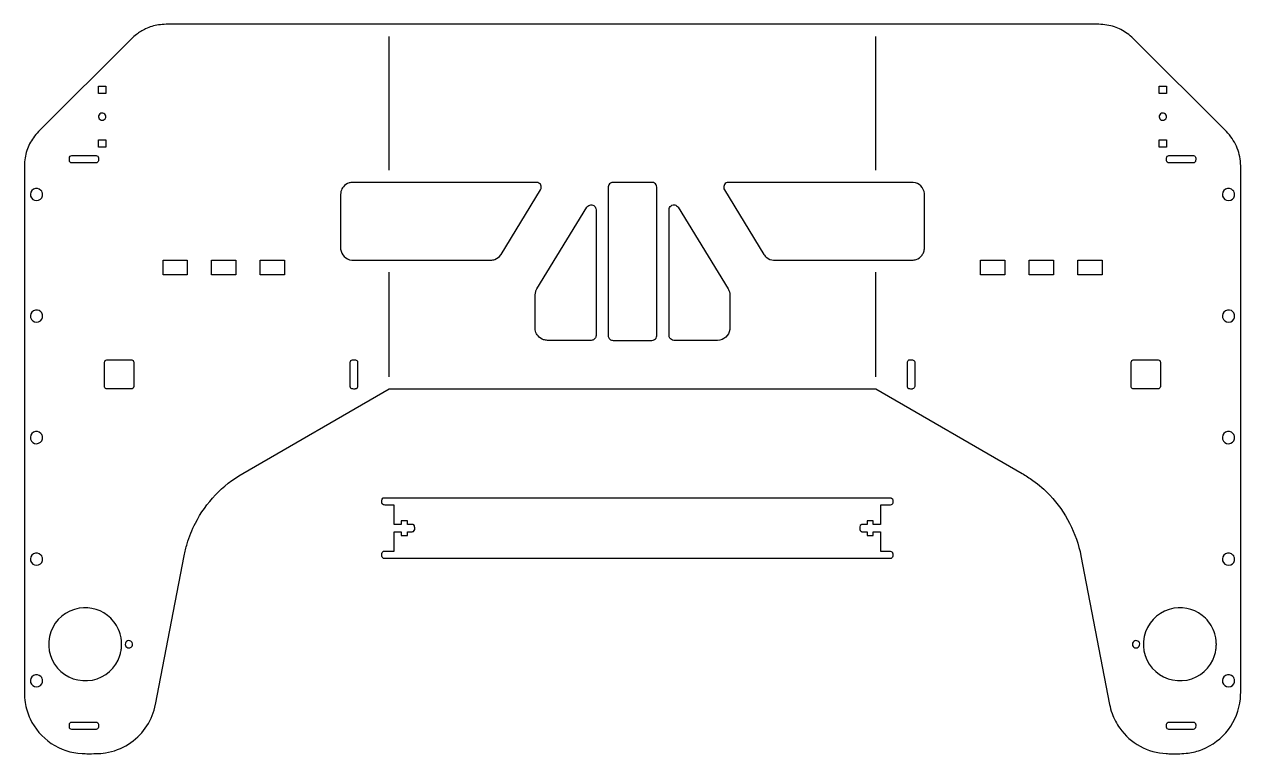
# Model space of a CAD drawing. Extents: x 15 to 515, y 299 to 599.
import ezdxf

# ---------------------------------------------------------------- set-up
doc = ezdxf.new("R2010")
doc.units = 0
doc.layers.add('LAYER_1', color=18, linetype='CONTINUOUS')

msp = doc.modelspace()

# ---------------------------------------------------------------- linework, layer by layer
at = {"layer": 'LAYER_1'}
for points in [[(515.33, 541.52, 0.091596), (513.62, 548.56, 0.091024), (509.5, 554.57), (471.21, 592.86, 0.037491), (468.68, 594.98, 0.074968), (463.44, 597.67, 0.040617), (460.4, 598.43, 0.03818), (457.07, 598.71), (73.64, 598.71, 0.035235), (70.52, 598.46, 0.070805), (65.19, 596.84, 0.056926), (61.4, 594.52, 0.027574), (59.5, 592.86), (21.21, 554.57, 0.037487), (19.09, 552.04, 0.074971), (16.4, 546.8, 0.040622), (15.64, 543.76, 0.038176), (15.36, 540.43), (15.36, 323.71, 0.03606), (15.68, 319.8, 0.071441), (17.73, 313.08, 0.135983), (26.42, 302.96, 0.135909), (39.09, 298.75, 0.007992), (39.74, 298.72, 0.004025), (41.04, 298.71, 0.002711), (44.91, 298.72, 0.037708), (48.72, 299.04, 0.103271), (58.21, 302.66, 0.192576), (69, 317.79, 0.006128), (69.13, 318.36, 0.005564), (69.26, 318.99), (81.04, 380.1, -0.023257), (82.27, 385.05, -0.046229), (85.68, 393.52, -0.071671), (93.91, 405.11, -0.071293), (105.13, 413.94), (165.36, 448.71), (365.36, 448.71), (425.58, 413.94, -0.023623), (429.92, 411.11, -0.046962), (436.9, 405.01, -0.071107), (445.05, 393.5, -0.07073), (449.68, 380.1), (461.45, 318.99, 0.035182), (462.48, 315.28, 0.070088), (465.65, 309.19, 0.113217), (474.02, 301.77, 0.11326), (484.79, 298.74, 0.009574), (485.85, 298.71, 0.005283), (490.36, 298.71, 0.029753), (493.73, 298.95, 0.061081), (499.49, 300.44, 0.13812), (510.29, 308.62, 0.138151), (515.23, 321.23, 0.011948), (515.32, 322.38, 0.010345), (515.36, 323.71), (515.36, 540.43, 0.006249), (515.35, 541, 0.006834)], [(48.84, 560.95, 0.685947), (46.1, 561.53, 0.685667), (47.74, 559.27, 0.186474), (48.62, 559.9, 0.186277)], [(484.84, 560.95, 0.685947), (482.1, 561.53, 0.685667), (483.74, 559.27, 0.186474), (484.62, 559.9, 0.186277)], [(45.84, 542.56, -0.176581), (45.5, 541.96, -0.17713), (44.86, 541.71), (34.86, 541.71, -0.16952), (34.2, 541.98, -0.176751), (33.87, 542.57, -0.018384), (33.86, 542.62, -0.01124), (33.86, 542.71), (33.86, 543.78, -0.19634), (34.16, 544.42, -0.180465), (34.86, 544.71), (44.86, 544.71, -0.16952), (45.51, 544.45, -0.176751), (45.84, 543.86, -0.033544), (45.85, 543.76, -0.00585), (45.86, 543.2, -0.006269), (45.85, 542.66, -0.033953)], [(496, 544.7, -0.176751), (496.6, 544.37, -0.169828), (496.86, 543.71, -0.010784), (496.86, 543.28, -0.007603), (496.85, 542.67, -0.195314), (496.56, 542.01, -0.183746), (495.86, 541.71), (485.86, 541.71, -0.16952), (485.2, 541.98, -0.176751), (484.87, 542.57, -0.018384), (484.86, 542.62, -0.01124), (484.86, 542.71), (484.86, 543.78, -0.19634), (485.16, 544.42, -0.180465), (485.86, 544.71), (495.86, 544.71, -0.010484), (495.95, 544.71, -0.018384)], [(145.38, 506.29, 0.175259), (146.83, 503.18, 0.176107), (149.92, 501.74, 0.010371), (150.08, 501.72, 0.00594), (150.36, 501.71), (207.06, 501.71, 0.078822), (208.76, 502.03, 0.159509), (211.18, 503.88, 0.005573), (211.24, 503.97, 0.003529), (211.33, 504.1), (227.59, 530.67, 0.115634), (227.87, 531.63, 0.232591), (227.18, 533.23, 0.089274), (226.58, 533.59, 0.087584), (225.88, 533.71), (150.36, 533.71, 0.070702), (148.82, 533.46, 0.142605), (146.52, 531.92, 0.113966), (145.52, 529.96, 0.055075), (145.36, 528.71), (145.36, 506.71, 0.006028), (145.37, 506.44, 0.010576)], [(255.39, 470.37, 0.176751), (256.06, 469.19, 0.174148), (257.36, 468.71), (273.36, 468.71, 0.123462), (274.39, 469.01, 0.252493), (275.35, 470.6, 0.005375), (275.35, 470.65, 0.003883), (275.36, 470.71), (275.36, 531.71, 0.123458), (275.06, 532.74, 0.252493), (273.47, 533.71, 0.005379), (273.42, 533.71, 0.003883), (273.36, 533.71), (257.36, 533.71, 0.123458), (256.33, 533.42, 0.252493), (255.36, 531.83, 0.005379), (255.36, 531.78, 0.003883), (255.36, 531.71), (255.36, 470.71, 0.018968), (255.36, 470.53, 0.021637)], [(385.34, 529.14, 0.175282), (383.88, 532.25, 0.17609), (380.79, 533.69, 0.010371), (380.63, 533.7, 0.00594), (380.36, 533.71), (304.83, 533.71, 0.115645), (303.87, 533.45, 0.232544), (302.86, 532.03, 0.089256), (302.87, 531.34, 0.087638), (303.12, 530.67), (319.39, 504.1, 0.078829), (320.54, 502.82, 0.159489), (323.38, 501.72, 0.005578), (323.49, 501.72, 0.003534), (323.65, 501.71), (380.36, 501.71, 0.077473), (382.01, 502.01, 0.155104), (384.41, 503.79, 0.078143), (385.08, 505.12, 0.072042), (385.36, 506.71), (385.36, 528.71, 0.006028), (385.35, 528.99, 0.010573)], [(250.33, 470.37, -0.176751), (249.65, 469.19, -0.174148), (248.36, 468.71), (230.36, 468.71, -0.070687), (228.82, 468.97, -0.142634), (226.52, 470.51, -0.11397), (225.52, 472.47, -0.05506), (225.36, 473.71), (225.36, 487.31, -0.06247), (225.57, 488.71, -0.067132), (226.09, 489.92), (246.65, 523.5, -0.114617), (247.37, 524.19, -0.231717), (249.1, 524.32, -0.195961), (250.16, 523.29, -0.094678), (250.36, 522.46), (250.36, 470.71, -0.018968), (250.35, 470.53, -0.021637)], [(305.33, 473.17, -0.184875), (303.7, 470, -0.183597), (300.36, 468.71), (282.36, 468.71, -0.123462), (281.33, 469.01, -0.252493), (280.36, 470.6, -0.005375), (280.36, 470.65, -0.003883), (280.36, 470.71), (280.36, 522.46, -0.114633), (280.61, 523.42, -0.23169), (282.02, 524.43, -0.195974), (283.47, 524.11, -0.094675), (284.06, 523.5), (304.62, 489.92, -0.062477), (305.17, 488.61, -0.067123), (305.36, 487.31), (305.36, 473.71, -0.012316), (305.35, 473.43, -0.013676)], [(59.5, 460.7, -0.176751), (60.09, 460.37, -0.16952), (60.36, 459.71), (60.36, 449.71, -0.187698), (60.04, 449, -0.196454), (59.36, 448.71), (49.36, 448.71, -0.16952), (48.7, 448.98, -0.176751), (48.37, 449.57, -0.018384), (48.36, 449.62, -0.010484), (48.36, 449.71), (48.36, 459.71, -0.16952), (48.62, 460.37, -0.176751), (49.21, 460.7, -0.018384), (49.26, 460.71, -0.010484), (49.36, 460.71), (59.36, 460.71, -0.010484), (59.45, 460.71, -0.018384)], [(152.34, 449.56, -0.16993), (152.03, 448.98, -0.166619), (151.41, 448.72, -0.015283), (151.13, 448.7, -0.014913), (150.36, 448.71, -0.168822), (149.7, 448.98, -0.176751), (149.37, 449.57, -0.018384), (149.36, 449.62, -0.010484), (149.36, 449.71), (149.36, 459.71, -0.16952), (149.62, 460.37, -0.176751), (150.21, 460.7, -0.018384), (150.27, 460.71, -0.011245), (150.36, 460.71), (151.43, 460.71, -0.196269), (152.06, 460.42, -0.180522), (152.36, 459.71), (152.36, 449.71, -0.01081), (152.35, 449.62, -0.018624)], [(378.37, 459.86, -0.176751), (378.7, 460.46, -0.170303), (379.36, 460.71), (380.43, 460.71, -0.196269), (381.06, 460.42, -0.180522), (381.36, 459.71), (381.36, 449.71, -0.124606), (381.2, 449.21, -0.24354), (380.41, 448.72, -0.015283), (380.13, 448.7, -0.014913), (379.36, 448.71, -0.168822), (378.7, 448.98, -0.176751), (378.37, 449.57, -0.018384), (378.36, 449.62, -0.010484), (378.36, 449.71), (378.36, 459.71, -0.010484), (378.36, 459.81, -0.018384)], [(481.5, 460.7, -0.176751), (482.09, 460.37, -0.16952), (482.36, 459.71), (482.36, 449.71, -0.187698), (482.04, 449, -0.196454), (481.36, 448.71), (471.36, 448.71, -0.16952), (470.7, 448.98, -0.176751), (470.37, 449.57, -0.018384), (470.36, 449.62, -0.010484), (470.36, 449.71), (470.36, 459.71, -0.16952), (470.62, 460.37, -0.176751), (471.21, 460.7, -0.018384), (471.26, 460.71, -0.010484), (471.36, 460.71), (481.36, 460.71, -0.010484), (481.45, 460.71, -0.018384)], [(367.32, 400.99), (367.32, 392.99), (364.32, 392.99), (364.32, 394.49), (361.82, 394.49), (361.82, 392.99, -0.000842), (360.22, 393, 0.012802), (359.82, 392.99, 0.124462), (359.31, 392.84, 0.243591), (358.82, 392.04, 0.012419), (358.82, 391.99, 0.003868), (358.82, 391.81, 0.012529), (358.83, 390.95, 0.221355), (359.21, 390.2, 0.082561), (359.5, 390.05, 0.079878), (359.82, 389.99, 0.002711), (360.27, 389.99, 0.000775), (361.82, 389.99), (361.82, 388.49), (364.32, 388.49), (364.32, 389.99), (367.32, 389.99), (367.32, 381.99, 0.000387), (368.92, 382, -0.001162), (370.52, 382, -0.003919), (371.34, 381.99, -0.188087), (372.01, 381.71, -0.095218), (372.22, 381.42, -0.088941), (372.32, 381.04, -0.012421), (372.32, 380.99, -0.003886), (372.33, 380.81, -0.012645), (372.31, 379.95, -0.220966), (371.93, 379.2, -0.082793), (371.65, 379.05, -0.080234), (371.32, 378.99), (163.32, 378.99, -0.124856), (162.82, 379.15, -0.243591), (162.32, 379.95, -0.012419), (162.32, 380, -0.003868), (162.32, 380.18, -0.012529), (162.33, 381.04, -0.221355), (162.71, 381.79, -0.167199), (163.34, 382, 0.001337), (164.12, 382, -0.001162), (165.72, 382, 0.000387), (167.32, 381.99), (167.32, 389.99), (170.32, 389.99), (170.32, 388.49), (172.82, 388.49), (172.82, 389.99, -0.00082), (174.42, 389.99, 0.012818), (174.82, 389.99, 0.124187), (175.33, 390.15, 0.243634), (175.82, 390.94, 0.012481), (175.82, 391, 0.003936), (175.83, 391.17, 0.012411), (175.81, 392.04, 0.221558), (175.43, 392.79, 0.082561), (175.15, 392.94, 0.079878), (174.82, 392.99, 0.002711), (174.38, 393, 0.000775), (172.82, 392.99), (172.82, 394.49), (170.32, 394.49), (170.32, 392.99), (167.32, 392.99), (167.32, 400.99, 0.000387), (165.72, 400.99, -0.001162), (164.12, 400.99, -0.00392), (163.31, 401, -0.188087), (162.63, 401.28, -0.095223), (162.42, 401.57, -0.088944), (162.32, 401.95, -0.012419), (162.32, 402, -0.003868), (162.32, 402.18, -0.012529), (162.33, 403.04, -0.221355), (162.71, 403.79, -0.082561), (163, 403.94, -0.080268), (163.32, 403.99), (371.32, 403.99, -0.124858), (371.83, 403.84, -0.24358), (372.32, 403.04, -0.012421), (372.32, 402.99, -0.003886), (372.33, 402.81, -0.012645), (372.31, 401.95, -0.220966), (371.93, 401.2, -0.167468), (371.3, 400.99, 0.001365), (370.52, 400.99, -0.001185), (368.92, 400.99, 0.000395)], [(59.84, 343.95, 0.685947), (57.1, 344.53, 0.685667), (58.74, 342.27, 0.186474), (59.62, 342.9, 0.186277)], [(473.84, 343.95, 0.685947), (471.1, 344.53, 0.685667), (472.74, 342.27, 0.186474), (473.62, 342.9, 0.186277)], [(45.84, 309.56, -0.176581), (45.5, 308.96, -0.17713), (44.86, 308.71), (34.86, 308.71, -0.16952), (34.2, 308.98, -0.176751), (33.87, 309.57, -0.018384), (33.86, 309.62, -0.01124), (33.86, 309.71), (33.86, 310.78, -0.19634), (34.16, 311.42, -0.180465), (34.86, 311.71), (44.86, 311.71, -0.16952), (45.51, 311.45, -0.176751), (45.84, 310.86, -0.033544), (45.85, 310.76, -0.00585), (45.86, 310.2, -0.006269), (45.85, 309.66, -0.033953)], [(484.87, 310.86, -0.176751), (485.2, 311.45, -0.16952), (485.86, 311.71), (495.86, 311.71, -0.16952), (496.51, 311.45, -0.176751), (496.84, 310.86, -0.035787), (496.86, 310.64, -0.01178), (496.85, 309.67, -0.195314), (496.56, 309.01, -0.183746), (495.86, 308.71), (485.86, 308.71, -0.16952), (485.2, 308.98, -0.176751), (484.87, 309.57, -0.033473), (484.86, 309.67, -0.005888), (484.85, 310.21, -0.005888), (484.86, 310.76, -0.033473)]]:
    msp.add_lwpolyline(points, format="xyb", close=True, dxfattribs=at)
for points in [[(165.36, 538.71), (165.36, 593.71)], [(365.36, 538.71), (365.36, 593.71)], [(165.36, 453.71), (165.36, 496.71)], [(365.36, 453.71), (365.36, 496.71)]]:
    msp.add_lwpolyline(points, dxfattribs=at)
for points in [[(45.86, 573.21), (48.86, 573.21), (48.86, 570.21), (45.86, 570.21)], [(484.86, 570.21), (481.86, 570.21), (481.86, 573.21), (484.86, 573.21)], [(45.86, 551.21), (48.86, 551.21), (48.86, 548.21), (45.86, 548.21)], [(484.86, 548.21), (481.86, 548.21), (481.86, 551.21), (484.86, 551.21)], [(82.36, 501.71), (82.36, 495.71), (72.36, 495.71), (72.36, 501.71)], [(102.36, 495.71), (92.36, 495.71), (92.36, 501.71), (102.36, 501.71)], [(122.36, 495.71), (112.36, 495.71), (112.36, 501.71), (122.36, 501.71)], [(418.36, 495.71), (408.36, 495.71), (408.36, 501.71), (418.36, 501.71)], [(438.36, 495.71), (428.36, 495.71), (428.36, 501.71), (438.36, 501.71)], [(458.36, 501.71), (458.36, 495.71), (448.36, 495.71), (448.36, 501.71)]]:
    msp.add_lwpolyline(points, close=True, dxfattribs=at)
for points in [[(22.86, 528.71, -0.015024), (22.85, 528.84, 0.03705), (22.84, 528.96, 0.045497), (22.7, 529.56, 0.10636), (22.19, 530.42, 0.783984), (17.94, 528.05, 0.784895), (22.8, 528.18, 0.017316), (22.84, 528.4, 0.026309), (22.85, 528.54, 0.005823), (22.85, 528.63, -0.005823), (22.86, 528.71)], [(512.86, 528.71, -0.015024), (512.85, 528.84, 0.03705), (512.84, 528.96, 0.045497), (512.7, 529.56, 0.10636), (512.19, 530.42, 0.783984), (507.94, 528.05, 0.784895), (512.8, 528.18, 0.017316), (512.84, 528.4, 0.026309), (512.85, 528.54, 0.005823), (512.85, 528.63, -0.005823), (512.86, 528.71)], [(22.86, 478.71, -0.015024), (22.85, 478.84, 0.03705), (22.84, 478.96, 0.045497), (22.7, 479.56, 0.10636), (22.19, 480.42, 0.783984), (17.94, 478.05, 0.784895), (22.8, 478.18, 0.017316), (22.84, 478.4, 0.026309), (22.85, 478.54, 0.005823), (22.85, 478.63, -0.005823), (22.86, 478.71)], [(512.86, 478.71, -0.015024), (512.85, 478.84, 0.03705), (512.84, 478.96, 0.045497), (512.7, 479.56, 0.10636), (512.19, 480.42, 0.783984), (507.94, 478.05, 0.784895), (512.8, 478.18, 0.017316), (512.84, 478.4, 0.026309), (512.85, 478.54, 0.005823), (512.85, 478.63, -0.005823), (512.86, 478.71)], [(22.86, 428.71, -0.015024), (22.85, 428.84, 0.03705), (22.84, 428.96, 0.045497), (22.7, 429.56, 0.10636), (22.19, 430.42, 0.783984), (17.94, 428.05, 0.784895), (22.8, 428.18, 0.017316), (22.84, 428.4, 0.026309), (22.85, 428.54, 0.005823), (22.85, 428.63, -0.005823), (22.86, 428.71)], [(512.86, 428.71, -0.015024), (512.85, 428.84, 0.03705), (512.84, 428.96, 0.045497), (512.7, 429.56, 0.10636), (512.19, 430.42, 0.783984), (507.94, 428.05, 0.784895), (512.8, 428.18, 0.017316), (512.84, 428.4, 0.026309), (512.85, 428.54, 0.005823), (512.85, 428.63, -0.005823), (512.86, 428.71)], [(22.86, 378.71, -0.015024), (22.85, 378.84, 0.03705), (22.84, 378.96, 0.045497), (22.7, 379.56, 0.10636), (22.19, 380.42, 0.783984), (17.94, 378.05, 0.784895), (22.8, 378.18, 0.017316), (22.84, 378.4, 0.026309), (22.85, 378.54, 0.005823), (22.85, 378.63, -0.005823), (22.86, 378.71)], [(512.86, 378.71, -0.015024), (512.85, 378.84, 0.03705), (512.84, 378.96, 0.045497), (512.7, 379.56, 0.10636), (512.19, 380.42, 0.783984), (507.94, 378.05, 0.784895), (512.8, 378.18, 0.017316), (512.84, 378.4, 0.026309), (512.85, 378.54, 0.005823), (512.85, 378.63, -0.005823), (512.86, 378.71)], [(55.36, 343.71, -0.006793), (55.35, 344.06, 0.017494), (55.34, 344.41, 0.014787), (55.2, 345.82, 0.039322), (54.74, 347.98, 0.127804), (50.87, 354.42, 0.239874), (37.88, 358.51, 0.584606), (29, 333.92, 0.584485), (54.63, 339.08, 0.028518), (55.04, 340.66, 0.027508), (55.29, 342.35, 0.004535), (55.33, 342.83, 0.011259), (55.34, 343.03, 0.001461), (55.35, 343.37, -0.001461), (55.36, 343.71)], [(505.36, 343.71, -0.006793), (505.35, 344.06, 0.017494), (505.34, 344.41, 0.014787), (505.2, 345.82, 0.039322), (504.74, 347.98, 0.127804), (500.87, 354.42, 0.239874), (487.88, 358.51, 0.584606), (479, 333.92, 0.584485), (504.63, 339.08, 0.028518), (505.04, 340.66, 0.027508), (505.29, 342.35, 0.004535), (505.33, 342.83, 0.011259), (505.34, 343.03, 0.001461), (505.35, 343.37, -0.001461), (505.36, 343.71)], [(22.86, 328.71, -0.015024), (22.85, 328.84, 0.03705), (22.84, 328.96, 0.045497), (22.7, 329.56, 0.10636), (22.19, 330.42, 0.783984), (17.94, 328.05, 0.784895), (22.8, 328.18, 0.017316), (22.84, 328.4, 0.026309), (22.85, 328.54, 0.005823), (22.85, 328.63, -0.005823), (22.86, 328.71)], [(512.86, 328.71, -0.015024), (512.85, 328.84, 0.03705), (512.84, 328.96, 0.045497), (512.7, 329.56, 0.10636), (512.19, 330.42, 0.783984), (507.94, 328.05, 0.784895), (512.8, 328.18, 0.017316), (512.84, 328.4, 0.026309), (512.85, 328.54, 0.005823), (512.85, 328.63, -0.005823), (512.86, 328.71)]]:
    msp.add_lwpolyline(points, format="xyb", dxfattribs=at)

doc.saveas('drawing.dxf')
